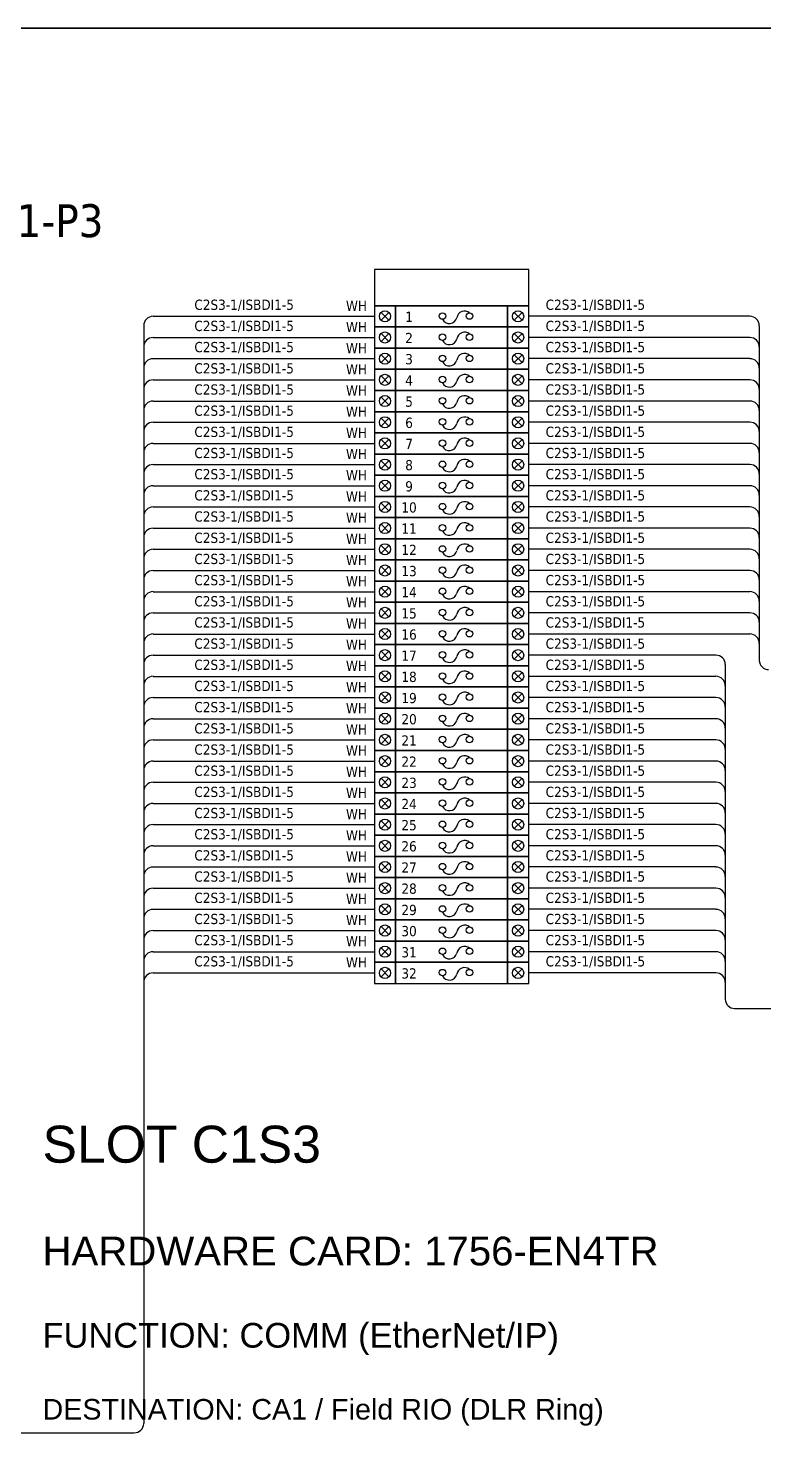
# Model space of a CAD drawing. Header units: millimetres. Extents: x 0 to 54213, y -3004 to 2820.
# Drawn here: x 13866 to 14582, y 1337 to 2704 of the extents above; entities that cross this region are included whole.
import ezdxf
from ezdxf.enums import TextEntityAlignment as Align

# ---------------------------------------------------------------- set-up
doc = ezdxf.new("R2010")
doc.units = ezdxf.units.MM
doc.layers.add('HELPPOINT', color=7, linetype='Continuous')
doc.layers.add('IE-WIRE', color=7, linetype='Continuous', lineweight=25)
doc.layers.add('power', color=7, linetype='Continuous', lineweight=25)
doc.styles.get("Standard").update_dxf_attribs({"font": 'arial.ttf'})
doc.styles.add('Tahoma', font='')
doc.styles.get('Tahoma').set_extended_font_data('Tahoma')

msp = doc.modelspace()

# ---------------------------------------------------------------- linework, layer by layer
at = {"color": 1, "ltscale": 25.4}
for p, q in [((14217.1, 2427.5), (14209.5, 2419.9)), ((14209.5, 2427.5), (14217.1, 2419.9)), ((14339.2, 2427.5), (14346.9, 2419.9)), ((14346.9, 2427.5), (14339.2, 2419.9)), ((14217.1, 2406.9), (14209.5, 2399.2)), ((14209.5, 2406.9), (14217.1, 2399.2)), ((14339.2, 2406.9), (14346.9, 2399.2)), ((14346.9, 2406.9), (14339.2, 2399.2)), ((14217.1, 2386.3), (14209.5, 2378.6)), ((14209.5, 2386.3), (14217.1, 2378.6)), ((14339.2, 2386.3), (14346.9, 2378.6)), ((14346.9, 2386.3), (14339.2, 2378.6)), ((14217.1, 2365.7), (14209.5, 2358)), ((14209.5, 2365.7), (14217.1, 2358)), ((14339.2, 2365.7), (14346.9, 2358)), ((14346.9, 2365.7), (14339.2, 2358)), ((14217.1, 2345.1), (14209.5, 2337.4)), ((14209.5, 2345.1), (14217.1, 2337.4)), ((14339.2, 2345.1), (14346.9, 2337.4)), ((14346.9, 2345.1), (14339.2, 2337.4)), ((14217.1, 2324.5), (14209.5, 2316.8)), ((14209.5, 2324.5), (14217.1, 2316.8)), ((14339.2, 2324.5), (14346.9, 2316.8)), ((14346.9, 2324.5), (14339.2, 2316.8)), ((14217.1, 2303.9), (14209.5, 2296.2)), ((14209.5, 2303.9), (14217.1, 2296.2)), ((14339.2, 2303.9), (14346.9, 2296.2)), ((14346.9, 2303.9), (14339.2, 2296.2)), ((14217.1, 2283.2), (14209.5, 2275.6)), ((14209.5, 2283.2), (14217.1, 2275.6)), ((14339.2, 2283.2), (14346.9, 2275.6)), ((14346.9, 2283.2), (14339.2, 2275.6)), ((14217.1, 2262.6), (14209.5, 2255)), ((14209.5, 2262.6), (14217.1, 2255)), ((14339.2, 2262.6), (14346.9, 2255)), ((14346.9, 2262.6), (14339.2, 2255)), ((14217.1, 2242), (14209.5, 2234.3)), ((14209.5, 2242), (14217.1, 2234.3)), ((14339.2, 2242), (14346.9, 2234.3)), ((14346.9, 2242), (14339.2, 2234.3)), ((14217.1, 2221.4), (14209.5, 2213.7)), ((14209.5, 2221.4), (14217.1, 2213.7)), ((14339.2, 2221.4), (14346.9, 2213.7)), ((14346.9, 2221.4), (14339.2, 2213.7)), ((14217.1, 2200.8), (14209.5, 2193.1)), ((14209.5, 2200.8), (14217.1, 2193.1)), ((14339.2, 2200.8), (14346.9, 2193.1)), ((14346.9, 2200.8), (14339.2, 2193.1)), ((14217.1, 2180.2), (14209.5, 2172.5)), ((14209.5, 2180.2), (14217.1, 2172.5)), ((14339.2, 2180.2), (14346.9, 2172.5)), ((14346.9, 2180.2), (14339.2, 2172.5)), ((14217.1, 2159.6), (14209.5, 2151.9)), ((14209.5, 2159.6), (14217.1, 2151.9)), ((14339.2, 2159.6), (14346.9, 2151.9)), ((14346.9, 2159.6), (14339.2, 2151.9)), ((14217.1, 2139), (14209.5, 2131.3)), ((14209.5, 2139), (14217.1, 2131.3)), ((14339.2, 2139), (14346.9, 2131.3)), ((14346.9, 2139), (14339.2, 2131.3)), ((14217.1, 2118.3), (14209.5, 2110.7)), ((14209.5, 2118.3), (14217.1, 2110.7)), ((14339.2, 2118.3), (14346.9, 2110.7)), ((14346.9, 2118.3), (14339.2, 2110.7)), ((14217.1, 2097.7), (14209.5, 2090.1)), ((14209.5, 2097.7), (14217.1, 2090.1)), ((14339.2, 2097.7), (14346.9, 2090.1)), ((14346.9, 2097.7), (14339.2, 2090.1)), ((14217.1, 2077.1), (14209.5, 2069.5)), ((14209.5, 2077.1), (14217.1, 2069.5)), ((14339.2, 2077.1), (14346.9, 2069.5)), ((14346.9, 2077.1), (14339.2, 2069.5)), ((14217.1, 2056.5), (14209.5, 2048.8)), ((14209.5, 2056.5), (14217.1, 2048.8)), ((14339.2, 2056.5), (14346.9, 2048.8)), ((14346.9, 2056.5), (14339.2, 2048.8)), ((14217.1, 2035.9), (14209.5, 2028.2)), ((14209.5, 2035.9), (14217.1, 2028.2)), ((14339.2, 2035.9), (14346.9, 2028.2)), ((14346.9, 2035.9), (14339.2, 2028.2)), ((14217.1, 2015.3), (14209.5, 2007.6)), ((14209.5, 2015.3), (14217.1, 2007.6)), ((14339.2, 2015.3), (14346.9, 2007.6)), ((14346.9, 2015.3), (14339.2, 2007.6)), ((14217.1, 1994.7), (14209.5, 1987)), ((14209.5, 1994.7), (14217.1, 1987)), ((14339.2, 1994.7), (14346.9, 1987)), ((14346.9, 1994.7), (14339.2, 1987)), ((14217.1, 1974.1), (14209.5, 1966.4)), ((14209.5, 1974.1), (14217.1, 1966.4)), ((14339.2, 1974.1), (14346.9, 1966.4)), ((14346.9, 1974.1), (14339.2, 1966.4)), ((14217.1, 1953.5), (14209.5, 1945.8)), ((14209.5, 1953.5), (14217.1, 1945.8)), ((14339.2, 1953.5), (14346.9, 1945.8)), ((14346.9, 1953.5), (14339.2, 1945.8)), ((14217.1, 1932.8), (14209.5, 1925.2)), ((14209.5, 1932.8), (14217.1, 1925.2)), ((14339.2, 1932.8), (14346.9, 1925.2)), ((14346.9, 1932.8), (14339.2, 1925.2)), ((14217.1, 1912.2), (14209.5, 1904.6)), ((14209.5, 1912.2), (14217.1, 1904.6)), ((14339.2, 1912.2), (14346.9, 1904.6)), ((14346.9, 1912.2), (14339.2, 1904.6)), ((14217.1, 1891.6), (14209.5, 1883.9)), ((14209.5, 1891.6), (14217.1, 1883.9)), ((14339.2, 1891.6), (14346.9, 1883.9)), ((14346.9, 1891.6), (14339.2, 1883.9)), ((14217.1, 1871), (14209.5, 1863.3)), ((14209.5, 1871), (14217.1, 1863.3)), ((14339.2, 1871), (14346.9, 1863.3)), ((14346.9, 1871), (14339.2, 1863.3)), ((14217.1, 1850.4), (14209.5, 1842.7)), ((14209.5, 1850.4), (14217.1, 1842.7)), ((14339.2, 1850.4), (14346.9, 1842.7)), ((14346.9, 1850.4), (14339.2, 1842.7)), ((14217.1, 1829.8), (14209.5, 1822.1)), ((14209.5, 1829.8), (14217.1, 1822.1)), ((14339.2, 1829.8), (14346.9, 1822.1)), ((14346.9, 1829.8), (14339.2, 1822.1)), ((14217.1, 1809.2), (14209.5, 1801.5)), ((14209.5, 1809.2), (14217.1, 1801.5)), ((14339.2, 1809.2), (14346.9, 1801.5)), ((14346.9, 1809.2), (14339.2, 1801.5)), ((14217.1, 1788.6), (14209.5, 1780.9)), ((14209.5, 1788.6), (14217.1, 1780.9)), ((14339.2, 1788.6), (14346.9, 1780.9)), ((14346.9, 1788.6), (14339.2, 1780.9))]:
    msp.add_line(p, q, dxfattribs=at)
at = {"color": 4, "ltscale": 25.4}
msp.add_lwpolyline([(14203, 2434), (14353.3, 2434), (14353.3, 2469.2), (14203, 2469.2)], close=True, dxfattribs=at)
at = {"color": 1, "ltscale": 25.4}
for points in [[(14203, 2413.4), (14223.6, 2413.4), (14223.6, 2434), (14203, 2434)], [(14223.6, 2413.4), (14332.7, 2413.4), (14332.7, 2434), (14223.6, 2434)], [(14332.7, 2413.4), (14353.3, 2413.4), (14353.3, 2434), (14332.7, 2434)], [(14203, 2392.8), (14223.6, 2392.8), (14223.6, 2413.4), (14203, 2413.4)], [(14223.6, 2392.8), (14332.7, 2392.8), (14332.7, 2413.4), (14223.6, 2413.4)], [(14332.7, 2392.8), (14353.3, 2392.8), (14353.3, 2413.4), (14332.7, 2413.4)], [(14203, 2372.2), (14223.6, 2372.2), (14223.6, 2392.8), (14203, 2392.8)], [(14223.6, 2372.2), (14332.7, 2372.2), (14332.7, 2392.8), (14223.6, 2392.8)], [(14332.7, 2372.2), (14353.3, 2372.2), (14353.3, 2392.8), (14332.7, 2392.8)], [(14203, 2351.5), (14223.6, 2351.5), (14223.6, 2372.2), (14203, 2372.2)], [(14223.6, 2351.5), (14332.7, 2351.5), (14332.7, 2372.2), (14223.6, 2372.2)], [(14332.7, 2351.5), (14353.3, 2351.5), (14353.3, 2372.2), (14332.7, 2372.2)], [(14203, 2330.9), (14223.6, 2330.9), (14223.6, 2351.5), (14203, 2351.5)], [(14223.6, 2330.9), (14332.7, 2330.9), (14332.7, 2351.5), (14223.6, 2351.5)], [(14332.7, 2330.9), (14353.3, 2330.9), (14353.3, 2351.5), (14332.7, 2351.5)], [(14203, 2310.3), (14223.6, 2310.3), (14223.6, 2330.9), (14203, 2330.9)], [(14223.6, 2310.3), (14332.7, 2310.3), (14332.7, 2330.9), (14223.6, 2330.9)], [(14332.7, 2310.3), (14353.3, 2310.3), (14353.3, 2330.9), (14332.7, 2330.9)], [(14203, 2289.7), (14223.6, 2289.7), (14223.6, 2310.3), (14203, 2310.3)], [(14223.6, 2289.7), (14332.7, 2289.7), (14332.7, 2310.3), (14223.6, 2310.3)], [(14332.7, 2289.7), (14353.3, 2289.7), (14353.3, 2310.3), (14332.7, 2310.3)], [(14203, 2269.1), (14223.6, 2269.1), (14223.6, 2289.7), (14203, 2289.7)], [(14223.6, 2269.1), (14332.7, 2269.1), (14332.7, 2289.7), (14223.6, 2289.7)], [(14332.7, 2269.1), (14353.3, 2269.1), (14353.3, 2289.7), (14332.7, 2289.7)], [(14203, 2248.5), (14223.6, 2248.5), (14223.6, 2269.1), (14203, 2269.1)], [(14223.6, 2248.5), (14332.7, 2248.5), (14332.7, 2269.1), (14223.6, 2269.1)], [(14332.7, 2248.5), (14353.3, 2248.5), (14353.3, 2269.1), (14332.7, 2269.1)], [(14203, 2227.9), (14223.6, 2227.9), (14223.6, 2248.5), (14203, 2248.5)], [(14223.6, 2227.9), (14332.7, 2227.9), (14332.7, 2248.5), (14223.6, 2248.5)], [(14332.7, 2227.9), (14353.3, 2227.9), (14353.3, 2248.5), (14332.7, 2248.5)], [(14203, 2207.3), (14223.6, 2207.3), (14223.6, 2227.9), (14203, 2227.9)], [(14223.6, 2207.3), (14332.7, 2207.3), (14332.7, 2227.9), (14223.6, 2227.9)], [(14332.7, 2207.3), (14353.3, 2207.3), (14353.3, 2227.9), (14332.7, 2227.9)], [(14203, 2186.7), (14223.6, 2186.7), (14223.6, 2207.3), (14203, 2207.3)], [(14223.6, 2186.7), (14332.7, 2186.7), (14332.7, 2207.3), (14223.6, 2207.3)], [(14332.7, 2186.7), (14353.3, 2186.7), (14353.3, 2207.3), (14332.7, 2207.3)], [(14203, 2166), (14223.6, 2166), (14223.6, 2186.7), (14203, 2186.7)], [(14223.6, 2166), (14332.7, 2166), (14332.7, 2186.7), (14223.6, 2186.7)], [(14332.7, 2166), (14353.3, 2166), (14353.3, 2186.7), (14332.7, 2186.7)], [(14203, 2145.4), (14223.6, 2145.4), (14223.6, 2166), (14203, 2166)], [(14223.6, 2145.4), (14332.7, 2145.4), (14332.7, 2166), (14223.6, 2166)], [(14332.7, 2145.4), (14353.3, 2145.4), (14353.3, 2166), (14332.7, 2166)], [(14203, 2124.8), (14223.6, 2124.8), (14223.6, 2145.4), (14203, 2145.4)], [(14223.6, 2124.8), (14332.7, 2124.8), (14332.7, 2145.4), (14223.6, 2145.4)], [(14332.7, 2124.8), (14353.3, 2124.8), (14353.3, 2145.4), (14332.7, 2145.4)], [(14203, 2104.2), (14223.6, 2104.2), (14223.6, 2124.8), (14203, 2124.8)], [(14223.6, 2104.2), (14332.7, 2104.2), (14332.7, 2124.8), (14223.6, 2124.8)], [(14332.7, 2104.2), (14353.3, 2104.2), (14353.3, 2124.8), (14332.7, 2124.8)], [(14203, 2083.6), (14223.6, 2083.6), (14223.6, 2104.2), (14203, 2104.2)], [(14223.6, 2083.6), (14332.7, 2083.6), (14332.7, 2104.2), (14223.6, 2104.2)], [(14332.7, 2083.6), (14353.3, 2083.6), (14353.3, 2104.2), (14332.7, 2104.2)], [(14203, 2063), (14223.6, 2063), (14223.6, 2083.6), (14203, 2083.6)], [(14223.6, 2063), (14332.7, 2063), (14332.7, 2083.6), (14223.6, 2083.6)], [(14332.7, 2063), (14353.3, 2063), (14353.3, 2083.6), (14332.7, 2083.6)], [(14203, 2042.4), (14223.6, 2042.4), (14223.6, 2063), (14203, 2063)], [(14223.6, 2042.4), (14332.7, 2042.4), (14332.7, 2063), (14223.6, 2063)], [(14332.7, 2042.4), (14353.3, 2042.4), (14353.3, 2063), (14332.7, 2063)], [(14203, 2021.8), (14223.6, 2021.8), (14223.6, 2042.4), (14203, 2042.4)], [(14223.6, 2021.8), (14332.7, 2021.8), (14332.7, 2042.4), (14223.6, 2042.4)], [(14332.7, 2021.8), (14353.3, 2021.8), (14353.3, 2042.4), (14332.7, 2042.4)], [(14203, 2001.1), (14223.6, 2001.1), (14223.6, 2021.8), (14203, 2021.8)], [(14223.6, 2001.1), (14332.7, 2001.1), (14332.7, 2021.8), (14223.6, 2021.8)], [(14332.7, 2001.1), (14353.3, 2001.1), (14353.3, 2021.8), (14332.7, 2021.8)], [(14203, 1980.5), (14223.6, 1980.5), (14223.6, 2001.1), (14203, 2001.1)], [(14223.6, 1980.5), (14332.7, 1980.5), (14332.7, 2001.1), (14223.6, 2001.1)], [(14332.7, 1980.5), (14353.3, 1980.5), (14353.3, 2001.1), (14332.7, 2001.1)], [(14203, 1959.9), (14223.6, 1959.9), (14223.6, 1980.5), (14203, 1980.5)], [(14223.6, 1959.9), (14332.7, 1959.9), (14332.7, 1980.5), (14223.6, 1980.5)], [(14332.7, 1959.9), (14353.3, 1959.9), (14353.3, 1980.5), (14332.7, 1980.5)], [(14203, 1939.3), (14223.6, 1939.3), (14223.6, 1959.9), (14203, 1959.9)], [(14223.6, 1939.3), (14332.7, 1939.3), (14332.7, 1959.9), (14223.6, 1959.9)], [(14332.7, 1939.3), (14353.3, 1939.3), (14353.3, 1959.9), (14332.7, 1959.9)], [(14203, 1918.7), (14223.6, 1918.7), (14223.6, 1939.3), (14203, 1939.3)], [(14223.6, 1918.7), (14332.7, 1918.7), (14332.7, 1939.3), (14223.6, 1939.3)], [(14332.7, 1918.7), (14353.3, 1918.7), (14353.3, 1939.3), (14332.7, 1939.3)], [(14203, 1898.1), (14223.6, 1898.1), (14223.6, 1918.7), (14203, 1918.7)], [(14223.6, 1898.1), (14332.7, 1898.1), (14332.7, 1918.7), (14223.6, 1918.7)], [(14332.7, 1898.1), (14353.3, 1898.1), (14353.3, 1918.7), (14332.7, 1918.7)], [(14203, 1877.5), (14223.6, 1877.5), (14223.6, 1898.1), (14203, 1898.1)], [(14223.6, 1877.5), (14332.7, 1877.5), (14332.7, 1898.1), (14223.6, 1898.1)], [(14332.7, 1877.5), (14353.3, 1877.5), (14353.3, 1898.1), (14332.7, 1898.1)], [(14203, 1856.9), (14223.6, 1856.9), (14223.6, 1877.5), (14203, 1877.5)], [(14223.6, 1856.9), (14332.7, 1856.9), (14332.7, 1877.5), (14223.6, 1877.5)], [(14332.7, 1856.9), (14353.3, 1856.9), (14353.3, 1877.5), (14332.7, 1877.5)], [(14203, 1836.3), (14223.6, 1836.3), (14223.6, 1856.9), (14203, 1856.9)], [(14223.6, 1836.3), (14332.7, 1836.3), (14332.7, 1856.9), (14223.6, 1856.9)], [(14332.7, 1836.3), (14353.3, 1836.3), (14353.3, 1856.9), (14332.7, 1856.9)], [(14203, 1815.6), (14223.6, 1815.6), (14223.6, 1836.3), (14203, 1836.3)], [(14223.6, 1815.6), (14332.7, 1815.6), (14332.7, 1836.3), (14223.6, 1836.3)], [(14332.7, 1815.6), (14353.3, 1815.6), (14353.3, 1836.3), (14332.7, 1836.3)], [(14203, 1795), (14223.6, 1795), (14223.6, 1815.6), (14203, 1815.6)], [(14223.6, 1795), (14332.7, 1795), (14332.7, 1815.6), (14223.6, 1815.6)], [(14332.7, 1795), (14353.3, 1795), (14353.3, 1815.6), (14332.7, 1815.6)], [(14203, 1774.4), (14223.6, 1774.4), (14223.6, 1795), (14203, 1795)], [(14223.6, 1774.4), (14332.7, 1774.4), (14332.7, 1795), (14223.6, 1795)], [(14332.7, 1774.4), (14353.3, 1774.4), (14353.3, 1795), (14332.7, 1795)]]:
    msp.add_lwpolyline(points, close=True, dxfattribs=at)
for centre in [(14213.3, 2423.7), (14343, 2423.7), (14213.3, 2403.1), (14343, 2403.1), (14213.3, 2382.5), (14343, 2382.5), (14213.3, 2361.9), (14343, 2361.9), (14213.3, 2341.2), (14343, 2341.2), (14213.3, 2320.6), (14343, 2320.6), (14213.3, 2300), (14343, 2300), (14213.3, 2279.4), (14343, 2279.4), (14213.3, 2258.8), (14343, 2258.8), (14213.3, 2238.2), (14343, 2238.2), (14213.3, 2217.6), (14343, 2217.6), (14213.3, 2197), (14343, 2197), (14213.3, 2176.3), (14343, 2176.3), (14213.3, 2155.7), (14343, 2155.7), (14213.3, 2135.1), (14343, 2135.1), (14213.3, 2114.5), (14343, 2114.5), (14213.3, 2093.9), (14343, 2093.9), (14213.3, 2073.3), (14343, 2073.3), (14213.3, 2052.7), (14343, 2052.7), (14213.3, 2032.1), (14343, 2032.1), (14213.3, 2011.5), (14343, 2011.5), (14213.3, 1990.8), (14343, 1990.8), (14213.3, 1970.2), (14343, 1970.2), (14213.3, 1949.6), (14343, 1949.6), (14213.3, 1929), (14343, 1929), (14213.3, 1908.4), (14343, 1908.4), (14213.3, 1887.8), (14343, 1887.8), (14213.3, 1867.2), (14343, 1867.2), (14213.3, 1846.6), (14343, 1846.6), (14213.3, 1825.9), (14343, 1825.9), (14213.3, 1805.3), (14343, 1805.3), (14213.3, 1784.7), (14343, 1784.7)]:
    msp.add_circle(centre, 5.42, dxfattribs=at)
at = {"layer": 'HELPPOINT', "color": 4, "lineweight": 35}
msp.add_line((12579.9, 2704.2), (16473.2, 2704.2), dxfattribs=at)
msp.add_line((12579.9, 2704.2), (16473.2, 2704.2), dxfattribs=at)
at = {"layer": 'IE-WIRE', "color": 4, "ltscale": 25.4}
for p, q in [((13987.6, 2423.7), (14203, 2423.7)), ((14568.7, 2423.7), (14353.3, 2423.7)), ((13978.5, 2414.6), (13978.5, 1346.2)), ((14577.8, 2414.6), (14577.8, 2088.8)), ((13987.6, 2403.1), (14203, 2403.1)), ((14568.7, 2403.1), (14353.3, 2403.1)), ((13987.6, 2382.5), (14203, 2382.5)), ((14568.7, 2382.5), (14353.3, 2382.5)), ((13987.6, 2361.9), (14203, 2361.9)), ((14568.7, 2361.9), (14353.3, 2361.9)), ((13987.6, 2341.2), (14203, 2341.2)), ((14568.7, 2341.2), (14353.3, 2341.2)), ((13987.6, 2320.6), (14203, 2320.6)), ((14568.7, 2320.6), (14353.3, 2320.6)), ((13987.6, 2300), (14203, 2300)), ((14568.7, 2300), (14353.3, 2300)), ((13987.6, 2279.4), (14203, 2279.4)), ((14568.7, 2279.4), (14353.3, 2279.4)), ((13987.6, 2258.8), (14203, 2258.8)), ((14568.7, 2258.8), (14353.3, 2258.8)), ((13987.6, 2238.2), (14203, 2238.2)), ((14568.7, 2238.2), (14353.3, 2238.2)), ((13987.6, 2217.6), (14203, 2217.6)), ((14568.7, 2217.6), (14353.3, 2217.6)), ((13987.6, 2197), (14203, 2197)), ((14568.7, 2197), (14353.3, 2197)), ((13987.6, 2176.3), (14203, 2176.3)), ((14568.7, 2176.3), (14353.3, 2176.3)), ((13987.6, 2155.7), (14203, 2155.7)), ((14568.7, 2155.7), (14353.3, 2155.7)), ((13987.6, 2135.1), (14203, 2135.1)), ((14568.7, 2135.1), (14353.3, 2135.1)), ((13987.6, 2114.5), (14203, 2114.5)), ((14568.7, 2114.5), (14353.3, 2114.5)), ((13987.6, 2093.9), (14203, 2093.9)), ((14535.6, 2093.9), (14353.3, 2093.9)), ((14544.7, 2084.8), (14544.7, 1759)), ((13987.6, 2073.3), (14203, 2073.3)), ((14535.6, 2073.3), (14353.3, 2073.3)), ((13987.6, 2052.7), (14203, 2052.7)), ((14535.6, 2052.7), (14353.3, 2052.7)), ((13987.6, 2032.1), (14203, 2032.1)), ((14535.6, 2032.1), (14353.3, 2032.1)), ((13987.6, 2011.5), (14203, 2011.5)), ((14535.6, 2011.5), (14353.3, 2011.5)), ((13987.6, 1990.8), (14203, 1990.8)), ((14535.6, 1990.8), (14353.3, 1990.8)), ((13987.6, 1970.2), (14203, 1970.2)), ((14535.6, 1970.2), (14353.3, 1970.2)), ((13987.6, 1949.6), (14203, 1949.6)), ((14535.6, 1949.6), (14353.3, 1949.6)), ((13987.6, 1929), (14203, 1929)), ((14535.6, 1929), (14353.3, 1929)), ((13987.6, 1908.4), (14203, 1908.4)), ((14535.6, 1908.4), (14353.3, 1908.4)), ((13987.6, 1887.8), (14203, 1887.8)), ((14535.6, 1887.8), (14353.3, 1887.8)), ((13987.6, 1867.2), (14203, 1867.2)), ((14535.6, 1867.2), (14353.3, 1867.2)), ((13987.6, 1846.6), (14203, 1846.6)), ((14535.6, 1846.6), (14353.3, 1846.6)), ((13987.6, 1825.9), (14203, 1825.9)), ((14535.6, 1825.9), (14353.3, 1825.9)), ((13987.6, 1805.3), (14203, 1805.3)), ((14535.6, 1805.3), (14353.3, 1805.3)), ((13987.6, 1784.7), (14203, 1784.7)), ((14535.6, 1784.7), (14353.3, 1784.7))]:
    msp.add_line(p, q, dxfattribs=at)
at = {"layer": 'IE-WIRE', "color": 4}
for p, q in [((14553.7, 1750.1), (14819.5, 1750.1)), ((12928, 1337), (13969.3, 1337))]:
    msp.add_line(p, q, dxfattribs=at)
at = {"layer": 'IE-WIRE', "color": 4, "ltscale": 25.4}
for centre, start, end in [((13987.6, 2414.6), 90, 180), ((14568.7, 2414.6), 0, 90), ((13987.6, 2393.9), 90, 180), ((14568.7, 2393.9), 0, 90), ((13987.6, 2373.3), 90, 180), ((14568.7, 2373.3), 0, 90), ((13987.6, 2352.7), 90, 180), ((14568.7, 2352.7), 0, 90), ((13987.6, 2332.1), 90, 180), ((14568.7, 2332.1), 0, 90), ((13987.6, 2311.5), 90, 180), ((14568.7, 2311.5), 0, 90), ((13987.6, 2290.9), 90, 180), ((14568.7, 2290.9), 0, 90), ((13987.6, 2270.3), 90, 180), ((14568.7, 2270.3), 0, 90), ((13987.6, 2249.7), 90, 180), ((14568.7, 2249.7), 0, 90), ((13987.6, 2229), 90, 180), ((14568.7, 2229), 0, 90), ((13987.6, 2208.4), 90, 180), ((14568.7, 2208.4), 0, 90), ((13987.6, 2187.8), 90, 180), ((14568.7, 2187.8), 0, 90), ((13987.6, 2167.2), 90, 180), ((14568.7, 2167.2), 0, 90), ((13987.6, 2146.6), 90, 180), ((14568.7, 2146.6), 0, 90), ((13987.6, 2126), 90, 180), ((14568.7, 2126), 0, 90), ((13987.6, 2105.4), 90, 180), ((14568.7, 2105.4), 0, 90), ((13987.6, 2084.8), 90, 180), ((14535.6, 2084.8), 0, 90), ((13987.6, 2064.2), 90, 180), ((14535.6, 2064.2), 0, 90), ((13987.6, 2043.5), 90, 180), ((14535.6, 2043.5), 0, 90), ((13987.6, 2022.9), 90, 180), ((14535.6, 2022.9), 0, 90), ((13987.6, 2002.3), 90, 180), ((14535.6, 2002.3), 0, 90), ((13987.6, 1981.7), 90, 180), ((14535.6, 1981.7), 0, 90), ((13987.6, 1961.1), 90, 180), ((14535.6, 1961.1), 0, 90), ((13987.6, 1940.5), 90, 180), ((14535.6, 1940.5), 0, 90), ((13987.6, 1919.9), 90, 180), ((14535.6, 1919.9), 0, 90), ((13987.6, 1899.3), 90, 180), ((14535.6, 1899.3), 0, 90), ((13987.6, 1878.6), 90, 180), ((14535.6, 1878.6), 0, 90), ((13987.6, 1858), 90, 180), ((14535.6, 1858), 0, 90), ((13987.6, 1837.4), 90, 180), ((14535.6, 1837.4), 0, 90), ((13987.6, 1816.8), 90, 180), ((14535.6, 1816.8), 0, 90), ((13987.6, 1796.2), 90, 180), ((14535.6, 1796.2), 0, 90), ((13987.6, 1775.6), 90, 180), ((14535.6, 1775.6), 0, 90)]:
    msp.add_arc(centre, 9.14, start, end, dxfattribs=at)
at = {"layer": 'IE-WIRE', "color": 4}
for centre, radius, start, end in [((14586.8, 2088.8), 8.96, 180, 270), ((14553.7, 1759), 8.96, 180, 270), ((13969.3, 1346.2), 9.14, 270, 0)]:
    msp.add_arc(centre, radius, start, end, dxfattribs=at)
at = {"layer": 'power', "color": 1, "ltscale": 25.4}
for centre in [(14269.3, 2424), (14295.7, 2424), (14269.3, 2403.4), (14295.7, 2403.4), (14269.3, 2382.8), (14295.7, 2382.8), (14269.3, 2362.2), (14295.7, 2362.2), (14269.3, 2341.6), (14295.7, 2341.6), (14269.3, 2321), (14295.7, 2321), (14269.3, 2300.3), (14295.7, 2300.3), (14269.3, 2279.7), (14295.7, 2279.7), (14269.3, 2259.1), (14295.7, 2259.1), (14269.3, 2238.5), (14295.7, 2238.5), (14269.3, 2217.9), (14295.7, 2217.9), (14269.3, 2197.3), (14295.7, 2197.3), (14269.3, 2176.7), (14295.7, 2176.7), (14269.3, 2156.1), (14295.7, 2156.1), (14269.3, 2135.4), (14295.7, 2135.4), (14269.3, 2114.8), (14295.7, 2114.8), (14269.3, 2094.2), (14295.7, 2094.2), (14269.3, 2073.6), (14295.7, 2073.6), (14269.3, 2053), (14295.7, 2053), (14269.3, 2032.4), (14295.7, 2032.4), (14269.3, 2011.8), (14295.7, 2011.8), (14269.3, 1991.2), (14295.7, 1991.2), (14269.3, 1970.6), (14295.7, 1970.6), (14269.3, 1949.9), (14295.7, 1949.9), (14269.3, 1929.3), (14295.7, 1929.3), (14269.3, 1908.7), (14295.7, 1908.7), (14269.3, 1888.1), (14295.7, 1888.1), (14269.3, 1867.5), (14295.7, 1867.5), (14269.3, 1846.9), (14295.7, 1846.9), (14269.3, 1826.3), (14295.7, 1826.3), (14269.3, 1805.7), (14295.7, 1805.7), (14269.3, 1785), (14295.7, 1785)]:
    msp.add_circle(centre, 3.16, dxfattribs=at)
for centre, radius, start, end in [((14276, 2424.2), 7.52, 206.1634, 346.0383), ((14290.9, 2421.2), 7.66, 51.1309, 171.3254), ((14290.9, 2400.6), 7.66, 51.1309, 171.3254), ((14276, 2403.6), 7.52, 206.1634, 346.0383), ((14276, 2382.9), 7.52, 206.1634, 346.0383), ((14290.9, 2380), 7.66, 51.1309, 171.3254), ((14290.9, 2359.4), 7.66, 51.1309, 171.3254), ((14276, 2362.3), 7.52, 206.1634, 346.0383), ((14276, 2341.7), 7.52, 206.1634, 346.0383), ((14290.9, 2338.8), 7.66, 51.1309, 171.3254), ((14290.9, 2318.1), 7.66, 51.1309, 171.3254), ((14276, 2321.1), 7.52, 206.1634, 346.0383), ((14276, 2300.5), 7.52, 206.1634, 346.0383), ((14290.9, 2297.5), 7.66, 51.1309, 171.3254), ((14290.9, 2276.9), 7.66, 51.1309, 171.3254), ((14276, 2279.9), 7.52, 206.1634, 346.0383), ((14276, 2259.3), 7.52, 206.1634, 346.0383), ((14290.9, 2256.3), 7.66, 51.1309, 171.3254), ((14290.9, 2235.7), 7.66, 51.1309, 171.3254), ((14276, 2238.7), 7.52, 206.1634, 346.0383), ((14276, 2218.1), 7.52, 206.1634, 346.0383), ((14290.9, 2215.1), 7.66, 51.1309, 171.3254), ((14290.9, 2194.5), 7.66, 51.1309, 171.3254), ((14276, 2197.4), 7.52, 206.1634, 346.0383), ((14276, 2176.8), 7.52, 206.1634, 346.0383), ((14290.9, 2173.9), 7.66, 51.1309, 171.3254), ((14290.9, 2153.2), 7.66, 51.1309, 171.3254), ((14276, 2156.2), 7.52, 206.1634, 346.0383), ((14276, 2135.6), 7.52, 206.1634, 346.0383), ((14290.9, 2132.6), 7.66, 51.1309, 171.3254), ((14290.9, 2112), 7.66, 51.1309, 171.3254), ((14276, 2115), 7.52, 206.1634, 346.0383), ((14276, 2094.4), 7.52, 206.1634, 346.0383), ((14290.9, 2091.4), 7.66, 51.1309, 171.3254), ((14290.9, 2070.8), 7.66, 51.1309, 171.3254), ((14276, 2073.8), 7.52, 206.1634, 346.0383), ((14276, 2053.2), 7.52, 206.1634, 346.0383), ((14290.9, 2050.2), 7.66, 51.1309, 171.3254), ((14290.9, 2029.6), 7.66, 51.1309, 171.3254), ((14276, 2032.5), 7.52, 206.1634, 346.0383), ((14276, 2011.9), 7.52, 206.1634, 346.0383), ((14290.9, 2009), 7.66, 51.1309, 171.3254), ((14276, 1991.3), 7.52, 206.1634, 346.0383), ((14290.9, 1988.4), 7.66, 51.1309, 171.3254), ((14276, 1970.7), 7.52, 206.1634, 346.0383), ((14290.9, 1967.7), 7.66, 51.1309, 171.3254), ((14276, 1950.1), 7.52, 206.1634, 346.0383), ((14290.9, 1947.1), 7.66, 51.1309, 171.3254), ((14290.9, 1926.5), 7.66, 51.1309, 171.3254), ((14276, 1929.5), 7.52, 206.1634, 346.0383), ((14276, 1908.9), 7.52, 206.1634, 346.0383), ((14290.9, 1905.9), 7.66, 51.1309, 171.3254), ((14290.9, 1885.3), 7.66, 51.1309, 171.3254), ((14276, 1888.3), 7.52, 206.1634, 346.0383), ((14276, 1867.7), 7.52, 206.1634, 346.0383), ((14290.9, 1864.7), 7.66, 51.1309, 171.3254), ((14290.9, 1844.1), 7.66, 51.1309, 171.3254), ((14276, 1847), 7.52, 206.1634, 346.0383), ((14276, 1826.4), 7.52, 206.1634, 346.0383), ((14290.9, 1823.5), 7.66, 51.1309, 171.3254), ((14290.9, 1802.8), 7.66, 51.1309, 171.3254), ((14276, 1805.8), 7.52, 206.1634, 346.0383), ((14276, 1785.2), 7.52, 206.1634, 346.0383), ((14290.9, 1782.2), 7.66, 51.1309, 171.3254)]:
    msp.add_arc(centre, radius, start, end, dxfattribs=at)

# ---------------------------------------------------------------- texts
at = {"color": 2, "style": 'Tahoma'}
msp.add_text('=CA1+MCP-M1-P3', height=32, dxfattribs=at).set_placement((13763.3, 2516.8), align=Align.MIDDLE_CENTER)
at = {"color": 4, "style": 'Tahoma'}
for s, height, p in [('C2S3-1/ISBDI1-5', 9.949, (14027.8, 2430)), ('WH', 9.95, (14175.4, 2428.9)), ('C2S3-1/ISBDI1-5', 9.949, (14369.8, 2430)), ('C2S3-1/ISBDI1-5', 9.949, (14027.8, 2409.4)), ('WH', 9.95, (14175.4, 2408.3)), ('C2S3-1/ISBDI1-5', 9.949, (14369.8, 2409.4)), ('C2S3-1/ISBDI1-5', 9.949, (14027.8, 2388.8)), ('WH', 9.95, (14175.4, 2387.7)), ('C2S3-1/ISBDI1-5', 9.949, (14369.8, 2388.8)), ('C2S3-1/ISBDI1-5', 9.949, (14027.8, 2368.1)), ('WH', 9.95, (14175.4, 2367.1)), ('C2S3-1/ISBDI1-5', 9.949, (14369.8, 2368.1)), ('C2S3-1/ISBDI1-5', 9.949, (14027.8, 2347.5)), ('WH', 9.95, (14175.4, 2346.5)), ('C2S3-1/ISBDI1-5', 9.949, (14369.8, 2347.5)), ('C2S3-1/ISBDI1-5', 9.949, (14027.8, 2326.9)), ('WH', 9.95, (14175.4, 2325.9)), ('C2S3-1/ISBDI1-5', 9.949, (14369.8, 2326.9)), ('C2S3-1/ISBDI1-5', 9.949, (14027.8, 2306.3)), ('WH', 9.95, (14175.4, 2305.3)), ('C2S3-1/ISBDI1-5', 9.949, (14369.8, 2306.3)), ('C2S3-1/ISBDI1-5', 9.949, (14027.8, 2285.7)), ('WH', 9.95, (14175.4, 2284.7)), ('C2S3-1/ISBDI1-5', 9.949, (14369.8, 2285.7)), ('C2S3-1/ISBDI1-5', 9.949, (14027.8, 2265.1)), ('WH', 9.95, (14175.4, 2264.1)), ('C2S3-1/ISBDI1-5', 9.949, (14369.8, 2265.1)), ('C2S3-1/ISBDI1-5', 9.949, (14027.8, 2244.5)), ('WH', 9.95, (14175.4, 2243.4)), ('C2S3-1/ISBDI1-5', 9.949, (14369.8, 2244.5)), ('C2S3-1/ISBDI1-5', 9.949, (14027.8, 2223.9)), ('WH', 9.95, (14175.4, 2222.8)), ('C2S3-1/ISBDI1-5', 9.949, (14369.8, 2223.9)), ('C2S3-1/ISBDI1-5', 9.949, (14027.8, 2203.2)), ('WH', 9.95, (14175.4, 2202.2)), ('C2S3-1/ISBDI1-5', 9.949, (14369.8, 2203.2)), ('C2S3-1/ISBDI1-5', 9.949, (14027.8, 2182.6)), ('WH', 9.95, (14175.4, 2181.6)), ('C2S3-1/ISBDI1-5', 9.949, (14369.8, 2182.6)), ('C2S3-1/ISBDI1-5', 9.949, (14027.8, 2162)), ('WH', 9.95, (14175.4, 2161)), ('C2S3-1/ISBDI1-5', 9.949, (14369.8, 2162)), ('C2S3-1/ISBDI1-5', 9.949, (14027.8, 2141.4)), ('WH', 9.95, (14175.4, 2140.4)), ('C2S3-1/ISBDI1-5', 9.949, (14369.8, 2141.4)), ('C2S3-1/ISBDI1-5', 9.949, (14027.8, 2120.8)), ('WH', 9.95, (14175.4, 2119.8)), ('C2S3-1/ISBDI1-5', 9.949, (14369.8, 2120.8)), ('C2S3-1/ISBDI1-5', 9.949, (14027.8, 2100.2)), ('WH', 9.95, (14175.4, 2099.2)), ('C2S3-1/ISBDI1-5', 9.949, (14369.8, 2100.2)), ('C2S3-1/ISBDI1-5', 9.949, (14027.8, 2079.6)), ('WH', 9.95, (14175.4, 2078.5)), ('C2S3-1/ISBDI1-5', 9.949, (14369.8, 2079.6)), ('C2S3-1/ISBDI1-5', 9.949, (14027.8, 2059)), ('WH', 9.95, (14175.4, 2057.9)), ('C2S3-1/ISBDI1-5', 9.949, (14369.8, 2059)), ('C2S3-1/ISBDI1-5', 9.949, (14027.8, 2038.4)), ('WH', 9.95, (14175.4, 2037.3)), ('C2S3-1/ISBDI1-5', 9.949, (14369.8, 2038.4)), ('C2S3-1/ISBDI1-5', 9.949, (14027.8, 2017.7)), ('WH', 9.95, (14175.4, 2016.7)), ('C2S3-1/ISBDI1-5', 9.949, (14369.8, 2017.7)), ('C2S3-1/ISBDI1-5', 9.949, (14027.8, 1997.1)), ('WH', 9.95, (14175.4, 1996.1)), ('C2S3-1/ISBDI1-5', 9.949, (14369.8, 1997.1)), ('C2S3-1/ISBDI1-5', 9.949, (14027.8, 1976.5)), ('WH', 9.95, (14175.4, 1975.5)), ('C2S3-1/ISBDI1-5', 9.949, (14369.8, 1976.5)), ('C2S3-1/ISBDI1-5', 9.949, (14027.8, 1955.9)), ('WH', 9.95, (14175.4, 1954.9)), ('C2S3-1/ISBDI1-5', 9.949, (14369.8, 1955.9)), ('C2S3-1/ISBDI1-5', 9.949, (14027.8, 1935.3)), ('WH', 9.95, (14175.4, 1934.3)), ('C2S3-1/ISBDI1-5', 9.949, (14369.8, 1935.3)), ('C2S3-1/ISBDI1-5', 9.949, (14027.8, 1914.7)), ('WH', 9.95, (14175.4, 1913.6)), ('C2S3-1/ISBDI1-5', 9.949, (14369.8, 1914.7)), ('C2S3-1/ISBDI1-5', 9.949, (14027.8, 1894.1)), ('WH', 9.95, (14175.4, 1893)), ('C2S3-1/ISBDI1-5', 9.949, (14369.8, 1894.1)), ('C2S3-1/ISBDI1-5', 9.949, (14027.8, 1873.5)), ('WH', 9.95, (14175.4, 1872.4)), ('C2S3-1/ISBDI1-5', 9.949, (14369.8, 1873.5)), ('C2S3-1/ISBDI1-5', 9.949, (14027.8, 1852.8)), ('WH', 9.95, (14175.4, 1851.8)), ('C2S3-1/ISBDI1-5', 9.949, (14369.8, 1852.8)), ('C2S3-1/ISBDI1-5', 9.949, (14027.8, 1832.2)), ('WH', 9.95, (14175.4, 1831.2)), ('C2S3-1/ISBDI1-5', 9.949, (14369.8, 1832.2)), ('C2S3-1/ISBDI1-5', 9.949, (14027.8, 1811.6)), ('WH', 9.95, (14175.4, 1810.6)), ('C2S3-1/ISBDI1-5', 9.949, (14369.8, 1811.6)), ('C2S3-1/ISBDI1-5', 9.949, (14027.8, 1791)), ('WH', 9.95, (14175.4, 1790)), ('C2S3-1/ISBDI1-5', 9.949, (14369.8, 1791))]:
    msp.add_text(s, height=height, dxfattribs=at).set_placement(p)
at = {"color": 2}
msp.add_text('SLOT C1S3', height=36, dxfattribs=at).set_placement((13879.9, 1600))
at = {"color": 3}
msp.add_text('HARDWARE CARD: 1756-EN4TR', height=28, dxfattribs=at).set_placement((13879.9, 1500))
at = {"color": 7}
msp.add_text('FUNCTION: COMM (EtherNet/IP)', height=24, dxfattribs=at).set_placement((13879.9, 1420))
at = {"color": 8}
msp.add_text('DESTINATION: CA1 / Field RIO (DLR Ring)', height=20, dxfattribs=at).set_placement((13879.9, 1350))
at = {"layer": 'power', "color": 7, "style": 'Tahoma'}
for s, p in [('1', (14236.8, 2423.2)), ('2', (14236.8, 2402.6)), ('3', (14236.8, 2382)), ('4', (14236.8, 2361.3)), ('5', (14236.8, 2340.7)), ('6', (14236.8, 2320.1)), ('7', (14236.8, 2299.5)), ('8', (14236.8, 2278.9)), ('9', (14236.8, 2258.3)), ('10', (14236.8, 2237.7)), ('11', (14236.8, 2217.1)), ('12', (14236.8, 2196.4)), ('13', (14236.8, 2175.8)), ('14', (14236.8, 2155.2)), ('15', (14236.8, 2134.6)), ('16', (14236.8, 2114)), ('17', (14236.8, 2093.4)), ('18', (14236.8, 2072.8)), ('19', (14236.8, 2052.2)), ('20', (14236.8, 2031.6)), ('21', (14236.8, 2010.9)), ('22', (14236.8, 1990.3)), ('23', (14236.8, 1969.7)), ('24', (14236.8, 1949.1)), ('25', (14236.8, 1928.5)), ('26', (14236.8, 1907.9)), ('27', (14236.8, 1887.3)), ('28', (14236.8, 1866.7)), ('29', (14236.8, 1846)), ('30', (14236.8, 1825.4)), ('31', (14236.8, 1804.8)), ('32', (14236.8, 1784.2))]:
    msp.add_text(s, height=9.97, dxfattribs=at).set_placement(p, align=Align.MIDDLE_CENTER)

doc.saveas('drawing.dxf')
